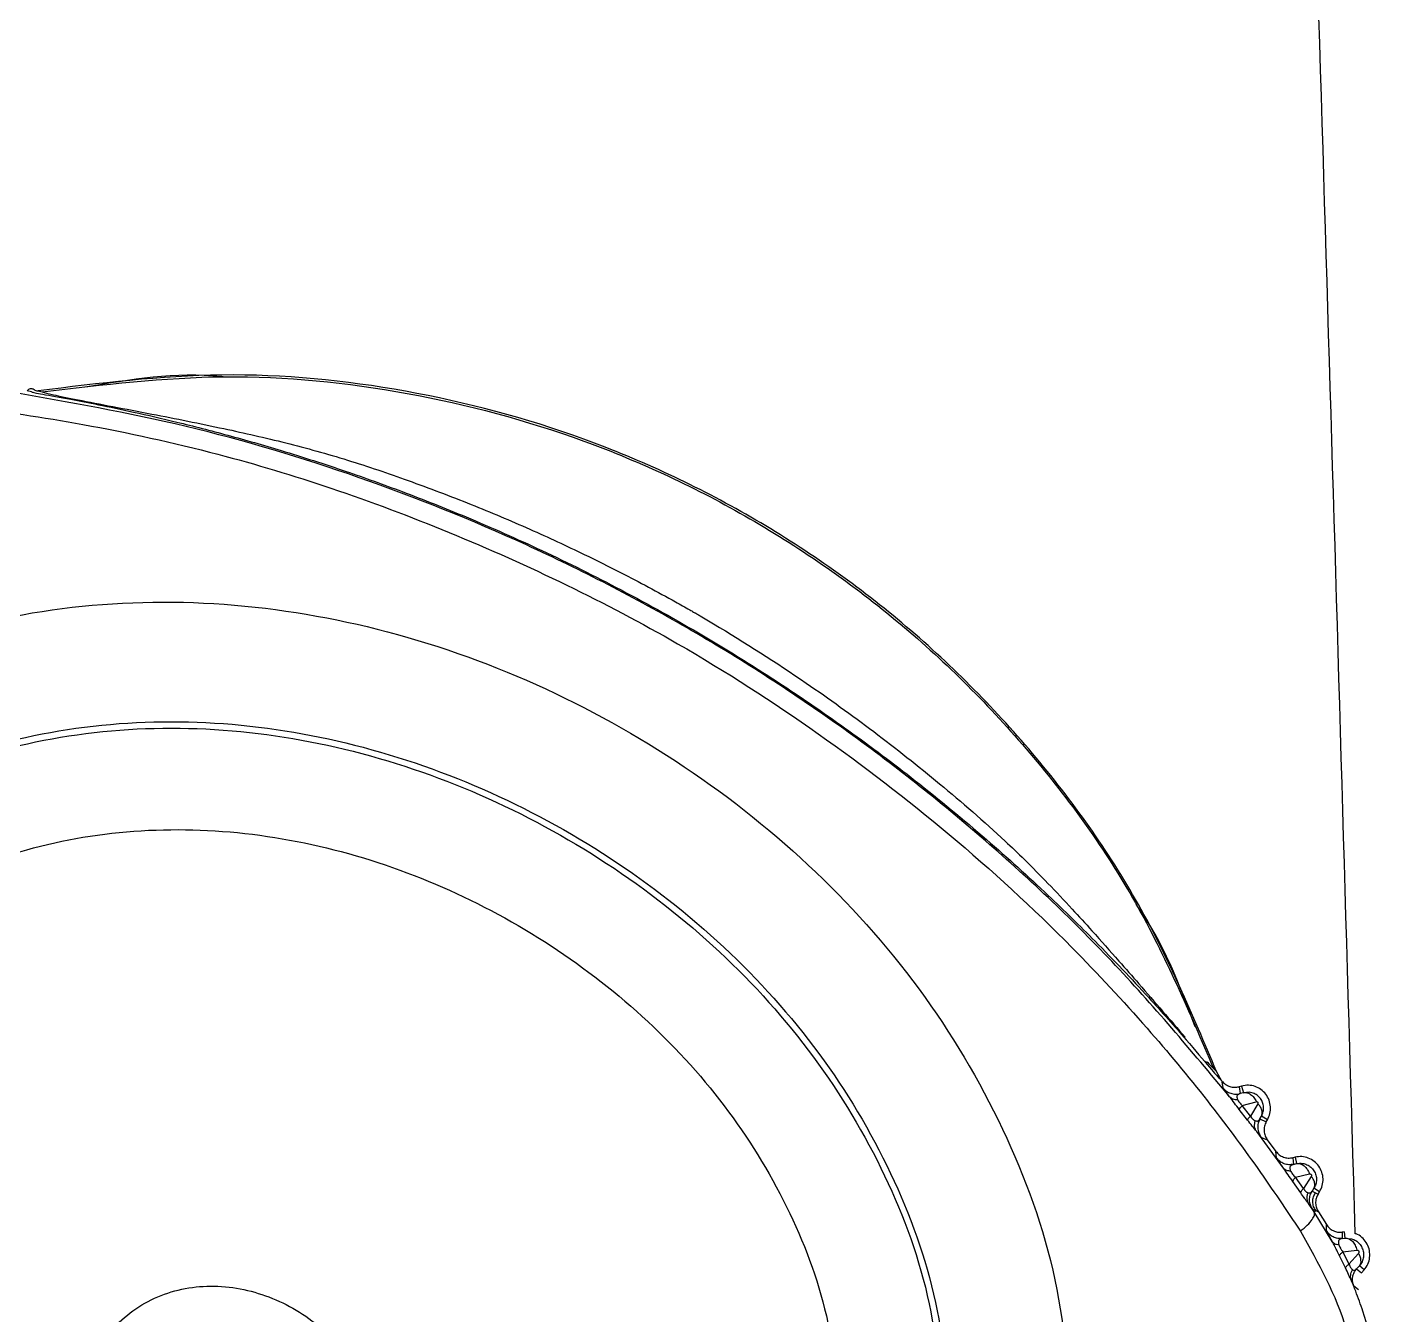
# Model space of a CAD drawing. Extents: x -2 to 78, y -19 to 124.
# Drawn here: x 72.488 to 74.116, y 53.843 to 55.389 of the extents above; entities that cross this region are included whole.
import ezdxf

# ---------------------------------------------------------------- set-up
doc = ezdxf.new("R2010")
doc.units = 0
doc.header["$MEASUREMENT"] = 0
doc.layers.add('1', color=4, linetype='Continuous')
doc.layers.add('GEOMETRY', color=2, linetype='Continuous', lineweight=25)

# ---------------------------------------------------------------- blocks, each defined once
blk = doc.blocks.new('2026 BEAM 220')
at = {"layer": 'GEOMETRY'}
for p, q in [((74.4738, 54.9508), (74.4686, 54.9522)), ((74.4818, 54.9522), (74.4866, 54.9509)), ((75.8932, 54.1388), (75.8968, 54.1353)), ((75.9033, 54.1239), (75.8968, 54.1353)), ((75.9269, 54.1179), (75.9238, 54.117)), ((75.9238, 54.117), (75.9251, 54.1088)), ((75.9269, 54.1179), (75.9291, 54.1099)), ((75.9291, 54.1099), (75.9251, 54.1088)), ((75.9277, 54.0944), (75.9445, 54.0991)), ((75.936, 54.1105), (75.9291, 54.1099)), ((75.9463, 54.0967), (75.9374, 54.0818)), ((75.9339, 54.0771), (75.9241, 54.0897)), ((75.9374, 54.0818), (75.9277, 54.0944)), ((75.9488, 54.0784), (75.9507, 54.0816)), ((75.9579, 54.0774), (75.9507, 54.0816)), ((75.9488, 54.0784), (75.9565, 54.0751)), ((75.9565, 54.0751), (75.9579, 54.0774)), ((75.9773, 54.0194), (75.945, 54.0632)), ((75.9501, 54.0567), (75.9577, 54.0535)), ((75.9577, 54.0535), (75.968, 54.0395)), ((75.9689, 54.0316), (75.968, 54.0395)), ((75.991, 54.0325), (75.9883, 54.0319)), ((75.9883, 54.0319), (75.9892, 54.0239)), ((75.991, 54.0325), (75.9927, 54.0248)), ((75.9892, 54.0239), (75.9927, 54.0248)), ((75.9979, 53.9896), (75.9884, 54.0032)), ((75.9917, 54.0085), (76.0084, 54.0125)), ((76.0011, 53.995), (75.9917, 54.0085)), ((76.0105, 54.0095), (76.0011, 53.995)), ((76.0137, 53.9952), (76.0115, 53.9918)), ((76.0115, 53.9918), (76.0154, 53.9898)), ((76.0204, 53.991), (76.0137, 53.9952)), ((76.0154, 53.9898), (76.0187, 53.9882)), ((76.0187, 53.9882), (76.0204, 53.991)), ((76.0138, 53.967), (76.0079, 53.9757)), ((76.0119, 53.9703), (76.0158, 53.9684)), ((76.0138, 53.967), (76.0158, 53.9684)), ((76.0358, 53.9314), (76.0138, 53.967)), ((76.0158, 53.9684), (76.019, 53.9669)), ((76.019, 53.9669), (76.0286, 53.9518)), ((76.0286, 53.9444), (76.0286, 53.9518)), ((76.0502, 53.9428), (76.0475, 53.9425)), ((76.0475, 53.9425), (76.0477, 53.9349)), ((76.0477, 53.9349), (76.051, 53.9353)), ((76.0502, 53.9428), (76.051, 53.9353)), ((76.051, 53.9353), (76.059, 53.9346)), ((76.0486, 53.9189), (76.0652, 53.921)), ((76.0486, 53.9189), (76.0558, 53.9041)), ((76.0672, 53.9171), (76.0558, 53.9041)), ((76.0515, 53.8996), (76.0445, 53.9142)), ((76.0683, 53.9022), (76.0649, 53.8984)), ((76.074, 53.8973), (76.0683, 53.9022)), ((76.0649, 53.8984), (76.0708, 53.8937)), ((76.0708, 53.8937), (76.074, 53.8973)), ((76.0615, 53.8781), (76.0673, 53.8736))]:
    blk.add_line(p, q, dxfattribs=at)
for points, knots in [([(75.9037, 58.6839), (75.9376, 57.78), (75.9969, 56.1992), (76.0431, 54.618), (76.0629, 53.9409)], [0, 0, 0, 0, 0.571801, 1, 1, 1, 1]), ([(74.7039, 54.9689), (74.7031, 54.9689), (74.648, 54.9749), (74.5926, 54.9657), (74.5379, 54.9565)], [0, 0, 0, 0, 0.013374, 1, 1, 1, 1]), ([(74.2654, 54.9434), (74.3075, 54.9404), (74.3974, 54.9339), (74.5426, 54.9123), (74.6903, 54.88), (74.837, 54.8359), (74.9769, 54.7832), (75.116, 54.7211), (75.2654, 54.6426), (75.4195, 54.5431), (75.5782, 54.4216), (75.7087, 54.3016), (75.8101, 54.1926), (75.8841, 54.1037), (75.9452, 54.0217), (75.9807, 53.9689), (75.9976, 53.9437)], [0, 0, 0, 0, 0.061839, 0.131845, 0.211627, 0.279904, 0.352971, 0.427433, 0.499926, 0.596401, 0.691889, 0.788478, 0.852073, 0.906668, 0.955606, 1, 1, 1, 1]), ([(75.9125, 54.1051), (75.8664, 54.1602), (75.774, 54.2705), (75.616, 54.4192), (75.4455, 54.5532), (75.2627, 54.6706), (75.0696, 54.7703), (74.8684, 54.8509), (74.6606, 54.9135), (74.5189, 54.9383), (74.4481, 54.9507)], [0, 0, 0, 0, 0.124613, 0.249568, 0.374705, 0.499995, 0.625284, 0.750423, 0.875382, 1, 1, 1, 1]), ([(74.4686, 54.9522), (74.4692, 54.9528), (74.4703, 54.954), (74.4723, 54.955), (74.4742, 54.955), (74.4768, 54.9541), (74.4791, 54.9521), (74.4813, 54.9522), (74.4818, 54.9522)], [0, 0, 0, 0, 0.185838, 0.329977, 0.436433, 0.555448, 0.901392, 1, 1, 1, 1]), ([(74.4738, 54.9508), (74.475, 54.9505), (74.4772, 54.95), (74.491, 54.9475), (74.5171, 54.9428), (74.5555, 54.9354), (74.5982, 54.9264), (74.6506, 54.9144), (74.71, 54.8991), (74.778, 54.8796), (74.8481, 54.8571), (74.9224, 54.8304), (75.001, 54.7992), (75.0889, 54.7603), (75.1843, 54.7129), (75.2808, 54.6591), (75.3719, 54.6023), (75.4565, 54.5441), (75.5386, 54.4824), (75.6187, 54.4164), (75.6905, 54.3513), (75.7558, 54.2874), (75.8122, 54.2281), (75.859, 54.1752), (75.8852, 54.1443), (75.8967, 54.1308), (75.8986, 54.1287), (75.8995, 54.1277)], [0, 0, 0, 0, 0.012314, 0.025361, 0.055445, 0.078767, 0.105882, 0.137474, 0.173869, 0.211139, 0.256296, 0.295281, 0.34004, 0.393784, 0.451036, 0.512216, 0.572352, 0.624495, 0.678498, 0.738978, 0.793798, 0.83783, 0.892002, 0.935863, 0.971198, 0.986105, 1, 1, 1, 1]), ([(74.4866, 54.9509), (74.4899, 54.9499), (74.4964, 54.9481), (74.5404, 54.9391), (74.6139, 54.9254), (74.7002, 54.9081), (74.7794, 54.8903), (74.8533, 54.8698), (74.9274, 54.8445), (75.0004, 54.8169), (75.0601, 54.7918), (75.1052, 54.7713), (75.1418, 54.754), (75.1892, 54.7304), (75.2313, 54.7079), (75.2601, 54.6917), (75.2678, 54.6873), (75.2701, 54.6859), (75.2708, 54.6855), (75.271, 54.6854), (75.2711, 54.6854), (75.2712, 54.6853), (75.2717, 54.685), (75.2735, 54.684), (75.2807, 54.6798), (75.3254, 54.6534), (75.3959, 54.6083), (75.486, 54.5435), (75.5658, 54.4803), (75.6256, 54.4285), (75.6682, 54.3879), (75.695, 54.3606), (75.722, 54.332), (75.7504, 54.3008), (75.7771, 54.2708), (75.8163, 54.2259), (75.8412, 54.1972), (75.8591, 54.1764)], [0, 0, 0, 0, 0.028877, 0.057745, 0.118767, 0.172501, 0.217902, 0.263516, 0.308579, 0.356093, 0.400878, 0.42224, 0.442911, 0.471766, 0.51502, 0.526441, 0.529599, 0.53054, 0.531055, 0.531057, 0.531076, 0.531125, 0.531308, 0.532017, 0.534802, 0.545842, 0.622945, 0.68124, 0.74029, 0.801795, 0.820804, 0.844622, 0.86973, 0.890888, 0.920309, 0.942563, 1, 1, 1, 1]), ([(73.7237, 53.6975), (73.727, 53.7654), (73.7335, 53.9004), (73.7864, 54.0952), (73.8703, 54.2742), (73.9864, 54.4301), (74.1313, 54.5561), (74.3007, 54.6453), (74.4869, 54.6944), (74.6822, 54.7038), (74.8792, 54.6748), (75.0708, 54.6099), (75.25, 54.5129), (75.41, 54.388), (75.5439, 54.2388), (75.6447, 54.0703), (75.7113, 53.8879), (75.7199, 53.7607), (75.7242, 53.6975)], [0, 0, 0, 0, 0.064638, 0.128652, 0.191528, 0.253029, 0.313363, 0.373321, 0.433986, 0.495948, 0.559248, 0.623536, 0.688243, 0.752741, 0.816423, 0.878848, 0.939909, 1, 1, 1, 1]), ([(73.8643, 53.6975), (73.8671, 53.7557), (73.8726, 53.8714), (73.9178, 54.0384), (73.9895, 54.1918), (74.0888, 54.3254), (74.2127, 54.4334), (74.3578, 54.5097), (74.5173, 54.5516), (74.6845, 54.5595), (74.8533, 54.5345), (75.0174, 54.4787), (75.1711, 54.3956), (75.3082, 54.2885), (75.4231, 54.1609), (75.5095, 54.0166), (75.5667, 53.8605), (75.5741, 53.7516), (75.5778, 53.6975)], [0, 0, 0, 0, 0.064677, 0.128726, 0.191618, 0.253103, 0.313385, 0.373279, 0.433903, 0.49586, 0.559185, 0.62351, 0.688256, 0.752792, 0.816505, 0.878937, 0.939969, 1, 1, 1, 1]), ([(73.8719, 53.6975), (73.8747, 53.7552), (73.8801, 53.8699), (73.9249, 54.0354), (73.9959, 54.1874), (74.0943, 54.3198), (74.2171, 54.4268), (74.3609, 54.5024), (74.5189, 54.5439), (74.6846, 54.5517), (74.8518, 54.5269), (75.0145, 54.4717), (75.1668, 54.3892), (75.3028, 54.2831), (75.4166, 54.1566), (75.5023, 54.0137), (75.559, 53.859), (75.5663, 53.7511), (75.57, 53.6975)], [0, 0, 0, 0, 0.06468, 0.128735, 0.191634, 0.253118, 0.313391, 0.373269, 0.433886, 0.495846, 0.559178, 0.623509, 0.688256, 0.752797, 0.816517, 0.878954, 0.939983, 1, 1, 1, 1]), ([(73.9912, 53.6975), (73.9936, 53.747), (73.9983, 53.8454), (74.0365, 53.9872), (74.0971, 54.1176), (74.1812, 54.231), (74.2862, 54.3227), (74.4093, 54.3875), (74.5446, 54.4228), (74.6865, 54.4292), (74.8297, 54.4078), (74.9691, 54.3603), (75.0998, 54.2896), (75.2164, 54.1987), (75.3141, 54.0904), (75.3877, 53.9682), (75.4364, 53.8358), (75.4427, 53.7434), (75.4459, 53.6975)], [0, 0, 0, 0, 0.064705, 0.128813, 0.191763, 0.253244, 0.313432, 0.373191, 0.433751, 0.495731, 0.55912, 0.623495, 0.688261, 0.752837, 0.816615, 0.87909, 0.940089, 1, 1, 1, 1]), ([(75.871, 54.189), (75.852, 54.2399), (75.8327, 54.2914), (75.8006, 54.3353), (75.8002, 54.3359)], [0, 0, 0, 0, 0.986244, 1, 1, 1, 1]), ([(75.8848, 54.1475), (75.8867, 54.1454), (75.8911, 54.1408), (75.8924, 54.1395), (75.8932, 54.1388)], [0, 0, 0, 0, 0.437427, 1, 1, 1, 1]), ([(75.9033, 54.1239), (75.9031, 54.124), (75.9027, 54.1245), (75.9014, 54.1258), (75.9003, 54.1269), (75.8995, 54.1277)], [0, 0, 0, 0, 0.126088, 0.346337, 1, 1, 1, 1]), ([(75.9033, 54.1239), (75.9046, 54.1224), (75.9073, 54.1196), (75.9126, 54.1172), (75.9183, 54.1161), (75.922, 54.1167), (75.9238, 54.117)], [0, 0, 0, 0, 0.253694, 0.50986, 0.758384, 1, 1, 1, 1]), ([(75.9047, 54.1155), (75.9045, 54.1168), (75.9042, 54.119), (75.9037, 54.1214), (75.9035, 54.1225), (75.9035, 54.1228)], [0, 0, 0, 0, 0.574495, 0.903193, 1, 1, 1, 1]), ([(75.9125, 54.1051), (75.9114, 54.1066), (75.9091, 54.1095), (75.907, 54.1123), (75.9051, 54.1148), (75.9048, 54.1152), (75.9047, 54.1155)], [0, 0, 0, 0, 0.214681, 0.42923, 0.635769, 1, 1, 1, 1]), ([(75.9047, 54.1155), (75.9059, 54.1141), (75.9086, 54.1114), (75.9138, 54.1089), (75.9195, 54.1078), (75.9233, 54.1084), (75.9251, 54.1088)], [0, 0, 0, 0, 0.244703, 0.499999, 0.755296, 1, 1, 1, 1]), ([(75.9241, 54.0897), (75.9221, 54.0923), (75.9181, 54.0977), (75.9144, 54.1026), (75.9125, 54.1051)], [0, 0, 0, 0, 0.482562, 1, 1, 1, 1]), ([(75.9125, 54.1051), (75.9131, 54.1046), (75.9141, 54.1035), (75.9164, 54.1024), (75.9189, 54.1018), (75.9209, 54.1018), (75.9219, 54.1018)], [0, 0, 0, 0, 0.24783, 0.499997, 0.752166, 1, 1, 1, 1]), ([(75.9251, 54.1088), (75.9238, 54.1082), (75.9219, 54.1073), (75.9209, 54.1048), (75.9216, 54.1028), (75.9219, 54.1018)], [0, 0, 0, 0, 0.545639, 0.787383, 1, 1, 1, 1]), ([(75.9219, 54.1018), (75.9222, 54.1012), (75.9227, 54.1001), (75.9241, 54.0981), (75.9258, 54.0961), (75.927, 54.095), (75.9277, 54.0944)], [0, 0, 0, 0, 0.257339, 0.499758, 0.740462, 1, 1, 1, 1]), ([(75.9291, 54.1099), (75.9304, 54.11), (75.9333, 54.1103), (75.9378, 54.1082), (75.9418, 54.1044), (75.9436, 54.1008), (75.9445, 54.0991)], [0, 0, 0, 0, 0.242505, 0.499998, 0.757493, 1, 1, 1, 1]), ([(75.9507, 54.0816), (75.9516, 54.0834), (75.9533, 54.087), (75.9535, 54.0929), (75.9523, 54.0982), (75.9499, 54.1027), (75.9464, 54.1063), (75.9419, 54.1093), (75.9381, 54.1101), (75.936, 54.1105)], [0, 0, 0, 0, 0.1578028, 0.3076748, 0.4496518, 0.5837847, 0.7003832, 0.8391371, 1, 1, 1, 1]), ([(75.9445, 54.0991), (75.9446, 54.0991), (75.9449, 54.0992), (75.9454, 54.0991), (75.9458, 54.0989), (75.9461, 54.0986), (75.9463, 54.0983), (75.9464, 54.098), (75.9465, 54.0976), (75.9465, 54.0971), (75.9463, 54.0968), (75.9463, 54.0967)], [0, 0, 0, 0, 0.144352, 0.279388, 0.402711, 0.515838, 0.570705, 0.625679, 0.73952, 0.86387, 1, 1, 1, 1]), ([(75.9507, 54.0816), (75.9512, 54.0827), (75.952, 54.0849), (75.9515, 54.0889), (75.9496, 54.093), (75.9474, 54.0955), (75.9463, 54.0967)], [0, 0, 0, 0, 0.249417, 0.506903, 0.760701, 1, 1, 1, 1]), ([(75.9241, 54.0897), (75.9243, 54.0903), (75.9247, 54.0913), (75.9267, 54.0934), (75.9277, 54.0944)], [0, 0, 0, 0, 0.500028, 1, 1, 1, 1]), ([(75.9339, 54.0771), (75.9341, 54.0776), (75.9345, 54.0787), (75.9365, 54.0808), (75.9374, 54.0818)], [0, 0, 0, 0, 0.503531, 1, 1, 1, 1]), ([(75.9374, 54.0818), (75.9379, 54.0811), (75.9388, 54.0797), (75.9399, 54.0786), (75.9405, 54.0781), (75.941, 54.0776), (75.9421, 54.0769), (75.9428, 54.0765), (75.9433, 54.0763)], [0, 0, 0, 0, 0.234932, 0.470474, 0.479101, 0.543376, 0.724936, 1, 1, 1, 1]), ([(75.945, 54.0632), (75.9433, 54.0653), (75.94, 54.0694), (75.9359, 54.0746), (75.9339, 54.0771)], [0, 0, 0, 0, 0.514037, 1, 1, 1, 1]), ([(75.945, 54.0632), (75.9444, 54.0641), (75.9432, 54.066), (75.9424, 54.0693), (75.9424, 54.0728), (75.943, 54.0751), (75.9433, 54.0763)], [0, 0, 0, 0, 0.253984, 0.508959, 0.759308, 1, 1, 1, 1]), ([(75.9433, 54.0763), (75.9439, 54.0761), (75.9451, 54.0757), (75.9471, 54.0762), (75.9481, 54.0775), (75.9488, 54.0784)], [0, 0, 0, 0, 0.226925, 0.4725763, 1, 1, 1, 1]), ([(75.9488, 54.0784), (75.948, 54.0767), (75.9464, 54.0732), (75.946, 54.0674), (75.9471, 54.0616), (75.9491, 54.0583), (75.9501, 54.0567)], [0, 0, 0, 0, 0.2446061, 0.5000031, 0.7553984, 1, 1, 1, 1]), ([(75.9565, 54.0751), (75.9557, 54.0733), (75.954, 54.0698), (75.9537, 54.0639), (75.9548, 54.0582), (75.9568, 54.055), (75.9577, 54.0535)], [0, 0, 0, 0, 0.253674, 0.509842, 0.758373, 1, 1, 1, 1]), ([(75.945, 54.0632), (75.9464, 54.0614), (75.9494, 54.0575), (75.9499, 54.057), (75.9501, 54.0567)], [0, 0, 0, 0, 0.47667, 1, 1, 1, 1]), ([(75.968, 54.0395), (75.9693, 54.038), (75.9719, 54.0351), (75.9771, 54.0325), (75.9827, 54.0311), (75.9865, 54.0317), (75.9883, 54.0319)], [0, 0, 0, 0, 0.253687, 0.509855, 0.758386, 1, 1, 1, 1]), ([(75.9773, 54.0193), (75.9762, 54.0209), (75.9743, 54.0236), (75.9719, 54.027), (75.9704, 54.0293), (75.9683, 54.0323), (75.9686, 54.0319), (75.9689, 54.0316)], [0, 0, 0, 0, 0.170286, 0.306564, 0.425661, 0.521138, 1, 1, 1, 1]), ([(75.9892, 54.0239), (75.9873, 54.0237), (75.9835, 54.0231), (75.9778, 54.0245), (75.9726, 54.0272), (75.9701, 54.0301), (75.9689, 54.0316)], [0, 0, 0, 0, 0.244606, 0.5, 0.755394, 1, 1, 1, 1]), ([(75.9884, 54.0032), (75.9865, 54.0059), (75.9826, 54.0114), (75.9791, 54.0167), (75.9773, 54.0193)], [0, 0, 0, 0, 0.491811, 1, 1, 1, 1]), ([(75.9773, 54.0193), (75.9783, 54.0184), (75.9803, 54.0165), (75.9839, 54.0163), (75.9856, 54.0162)], [0, 0, 0, 0, 0.499992, 1, 1, 1, 1]), ([(75.9892, 54.0239), (75.9877, 54.0233), (75.9855, 54.0225), (75.9847, 54.0198), (75.9849, 54.018), (75.9854, 54.0168), (75.9856, 54.0162)], [0, 0, 0, 0, 0.552703, 0.791975, 0.900446, 1, 1, 1, 1]), ([(75.9856, 54.0162), (75.986, 54.0156), (75.9865, 54.0144), (75.9879, 54.0122), (75.9897, 54.0102), (75.991, 54.009), (75.9917, 54.0085)], [0, 0, 0, 0, 0.250232, 0.488546, 0.732809, 1, 1, 1, 1]), ([(75.9927, 54.0248), (75.9953, 54.0251), (75.9996, 54.0256), (76.0056, 54.0236), (76.0102, 54.0206), (76.014, 54.0163), (76.0163, 54.011), (76.017, 54.0054), (76.0162, 53.9999), (76.0145, 53.9968), (76.0137, 53.9952)], [0, 0, 0, 0, 0.166512, 0.279986, 0.401109, 0.523295, 0.648233, 0.769287, 0.886519, 1, 1, 1, 1]), ([(75.9927, 54.0248), (75.9942, 54.0249), (75.9973, 54.0251), (76.0019, 54.0226), (76.006, 54.0182), (76.0076, 54.0143), (76.0084, 54.0125)], [0, 0, 0, 0, 0.2417864, 0.4999984, 0.7582113, 1, 1, 1, 1]), ([(75.9884, 54.0032), (75.9885, 54.0038), (75.9887, 54.0051), (75.9907, 54.0073), (75.9917, 54.0085)], [0, 0, 0, 0, 0.500084, 1, 1, 1, 1]), ([(76.0084, 54.0125), (76.0086, 54.0125), (76.0089, 54.0125), (76.0095, 54.0124), (76.01, 54.0122), (76.0103, 54.0118), (76.0106, 54.0114), (76.0107, 54.0112), (76.0107, 54.0109), (76.0108, 54.0105), (76.0107, 54.01), (76.0106, 54.0097), (76.0105, 54.0095)], [0, 0, 0, 0, 0.146361, 0.284808, 0.41183, 0.527282, 0.582294, 0.636648, 0.691473, 0.747865, 0.867827, 1, 1, 1, 1]), ([(76.0137, 53.9952), (76.0142, 53.9962), (76.0151, 53.9983), (76.0147, 54.0021), (76.0132, 54.0059), (76.0114, 54.0083), (76.0105, 54.0095)], [0, 0, 0, 0, 0.253348, 0.511302, 0.763261, 1, 1, 1, 1]), ([(75.9979, 53.9896), (75.998, 53.9902), (75.9982, 53.9915), (76.0001, 53.9938), (76.0011, 53.995)], [0, 0, 0, 0, 0.503787, 1, 1, 1, 1]), ([(76.0079, 53.9757), (76.0073, 53.9765), (76.0065, 53.9777), (76.0053, 53.9792), (76.0044, 53.9804), (76.0035, 53.9816), (76.0028, 53.9826), (76.0023, 53.9833), (76.0022, 53.9835), (76.0007, 53.9855), (75.9993, 53.9875), (75.9979, 53.9896)], [0, 0, 0, 0, 0.231824, 0.347975, 0.412634, 0.510386, 0.592483, 0.62052, 0.629028, 0.633847, 1, 1, 1, 1]), ([(76.0011, 53.995), (76.0016, 53.9943), (76.0024, 53.9928), (76.0034, 53.9919), (76.004, 53.9913), (76.0045, 53.9909), (76.0055, 53.9902), (76.0062, 53.9899), (76.0066, 53.9898)], [0, 0, 0, 0, 0.230071, 0.465781, 0.473254, 0.536381, 0.722499, 1, 1, 1, 1]), ([(76.0079, 53.9757), (76.0073, 53.9767), (76.0062, 53.9788), (76.0055, 53.9824), (76.0055, 53.9861), (76.0063, 53.9886), (76.0066, 53.9898)], [0, 0, 0, 0, 0.253309, 0.508277, 0.758963, 1, 1, 1, 1]), ([(76.0066, 53.9898), (76.0076, 53.9896), (76.0096, 53.9894), (76.0109, 53.991), (76.0115, 53.9918)], [0, 0, 0, 0, 0.475408, 1, 1, 1, 1]), ([(76.0119, 53.9703), (76.0109, 53.9719), (76.0091, 53.9752), (76.0082, 53.981), (76.0089, 53.9868), (76.0106, 53.9901), (76.0115, 53.9918)], [0, 0, 0, 0, 0.244705, 0.5, 0.755295, 1, 1, 1, 1]), ([(76.0158, 53.9684), (76.0149, 53.97), (76.013, 53.9733), (76.0122, 53.9791), (76.0128, 53.9848), (76.0146, 53.9882), (76.0154, 53.9898)], [0, 0, 0, 0, 0.244721, 0.5, 0.7552791, 1, 1, 1, 1]), ([(76.0187, 53.9882), (76.0178, 53.9865), (76.016, 53.9831), (76.0155, 53.9773), (76.0163, 53.9717), (76.0181, 53.9685), (76.019, 53.9669)], [0, 0, 0, 0, 0.253715, 0.509834, 0.758299, 1, 1, 1, 1]), ([(75.9976, 53.9437), (76.0005, 53.9462), (76.0064, 53.9511), (76.012, 53.9578), (76.0149, 53.9634), (76.0142, 53.9658), (76.0138, 53.967)], [0, 0, 0, 0, 0.246206, 0.5, 0.753794, 1, 1, 1, 1]), ([(76.0079, 53.9757), (76.009, 53.9741), (76.0113, 53.9709), (76.0117, 53.9705), (76.0119, 53.9703)], [0, 0, 0, 0, 0.474463, 1, 1, 1, 1]), ([(76.0286, 53.9518), (76.0297, 53.9502), (76.032, 53.9472), (76.0368, 53.9442), (76.0421, 53.9423), (76.0457, 53.9424), (76.0475, 53.9425)], [0, 0, 0, 0, 0.253851, 0.511392, 0.759829, 1, 1, 1, 1]), ([(75.9976, 53.9437), (76.0189, 53.9056), (76.0613, 53.8297), (76.068, 53.7414), (76.0714, 53.6975)], [0, 0, 0, 0, 0.502771, 1, 1, 1, 1]), ([(76.0358, 53.9314), (76.0348, 53.9331), (76.0328, 53.9368), (76.0308, 53.9404), (76.029, 53.9436), (76.0288, 53.9441), (76.0286, 53.9444)], [0, 0, 0, 0, 0.196927, 0.428845, 0.640915, 1, 1, 1, 1]), ([(76.0477, 53.9349), (76.0459, 53.9348), (76.0421, 53.9347), (76.0367, 53.9366), (76.0319, 53.9398), (76.0297, 53.9429), (76.0286, 53.9444)], [0, 0, 0, 0, 0.244829, 0.5, 0.755171, 1, 1, 1, 1]), ([(76.0477, 53.9349), (76.0462, 53.9345), (76.044, 53.9339), (76.043, 53.9313), (76.043, 53.9293), (76.0434, 53.9281), (76.0436, 53.9275)], [0, 0, 0, 0, 0.550242, 0.790407, 0.899376, 1, 1, 1, 1]), ([(76.051, 53.9353), (76.0525, 53.9352), (76.0556, 53.9351), (76.06, 53.932), (76.0635, 53.9271), (76.0646, 53.923), (76.0652, 53.921)], [0, 0, 0, 0, 0.241629, 0.499998, 0.758369, 1, 1, 1, 1]), ([(76.059, 53.9346), (76.0606, 53.934), (76.0641, 53.9326), (76.0684, 53.9289), (76.0717, 53.924), (76.0734, 53.9184), (76.0734, 53.9126), (76.0718, 53.9069), (76.0695, 53.9038), (76.0683, 53.9022)], [0, 0, 0, 0, 0.134604, 0.278855, 0.421484, 0.566352, 0.710982, 0.855493, 1, 1, 1, 1]), ([(76.074, 53.8973), (76.0756, 53.8995), (76.0789, 53.904), (76.081, 53.9121), (76.0807, 53.9205), (76.078, 53.9284), (76.073, 53.935), (76.0678, 53.9394), (76.064, 53.9405), (76.0629, 53.9409)], [0, 0, 0, 0, 0.15564, 0.31128, 0.466921, 0.622561, 0.778201, 0.933841, 1, 1, 1, 1]), ([(76.0445, 53.9142), (76.0434, 53.9164), (76.0418, 53.9194), (76.04, 53.923), (76.0391, 53.9248), (76.0379, 53.9273), (76.0367, 53.9296), (76.0358, 53.9314)], [0, 0, 0, 0, 0.365188, 0.518891, 0.578296, 0.663382, 1, 1, 1, 1]), ([(76.0358, 53.9314), (76.0366, 53.9303), (76.0383, 53.9283), (76.0418, 53.9278), (76.0436, 53.9275)], [0, 0, 0, 0, 0.500002, 1, 1, 1, 1]), ([(76.0436, 53.9275), (76.0438, 53.9268), (76.0443, 53.9255), (76.0452, 53.9238), (76.0461, 53.9223), (76.0471, 53.9207), (76.048, 53.9196), (76.0486, 53.9189)], [0, 0, 0, 0, 0.249668, 0.489212, 0.570056, 0.735204, 1, 1, 1, 1]), ([(76.0445, 53.9142), (76.0447, 53.9148), (76.0451, 53.916), (76.0474, 53.918), (76.0486, 53.9189)], [0, 0, 0, 0, 0.499963, 1, 1, 1, 1]), ([(76.0652, 53.921), (76.0654, 53.921), (76.0658, 53.921), (76.0665, 53.9208), (76.0671, 53.9204), (76.0675, 53.9199), (76.0677, 53.9194), (76.0678, 53.9191), (76.0678, 53.9187), (76.0678, 53.9182), (76.0676, 53.9176), (76.0673, 53.9173), (76.0672, 53.9171)], [0, 0, 0, 0, 0.144988, 0.282396, 0.408827, 0.524229, 0.57945, 0.634159, 0.689453, 0.746382, 0.867343, 1, 1, 1, 1]), ([(76.0683, 53.9022), (76.0689, 53.9032), (76.0702, 53.9051), (76.0704, 53.9089), (76.0695, 53.9131), (76.0679, 53.9158), (76.0672, 53.9171)], [0, 0, 0, 0, 0.253258, 0.511382, 0.763459, 1, 1, 1, 1]), ([(76.0515, 53.8996), (76.0518, 53.9002), (76.0522, 53.9013), (76.0546, 53.9032), (76.0558, 53.9041)], [0, 0, 0, 0, 0.5027443, 1, 1, 1, 1]), ([(76.0558, 53.9041), (76.0561, 53.9033), (76.0567, 53.9017), (76.0578, 53.8998), (76.0589, 53.8984), (76.0596, 53.8978), (76.06, 53.8975)], [0, 0, 0, 0, 0.238232, 0.475752, 0.728082, 1, 1, 1, 1]), ([(76.0587, 53.8843), (76.0576, 53.8866), (76.0556, 53.891), (76.0528, 53.8969), (76.0515, 53.8996)], [0, 0, 0, 0, 0.532766, 1, 1, 1, 1]), ([(76.0587, 53.8843), (76.0584, 53.8854), (76.0577, 53.8875), (76.0577, 53.8909), (76.0584, 53.8943), (76.0594, 53.8964), (76.06, 53.8975)], [0, 0, 0, 0, 0.25295, 0.507443, 0.758099, 1, 1, 1, 1]), ([(76.0615, 53.8781), (76.061, 53.8798), (76.0599, 53.8832), (76.0601, 53.8888), (76.0617, 53.8941), (76.0638, 53.897), (76.0649, 53.8984)], [0, 0, 0, 0, 0.245213, 0.5, 0.754787, 1, 1, 1, 1]), ([(76.06, 53.8975), (76.0609, 53.8971), (76.0628, 53.8964), (76.0642, 53.8977), (76.0649, 53.8984)], [0, 0, 0, 0, 0.471518, 1, 1, 1, 1]), ([(74.5242, 53.6975), (74.5265, 53.7217), (74.5311, 53.7694), (74.5634, 53.8213), (74.5984, 53.8516), (74.6291, 53.8678), (74.6627, 53.8768), (74.7099, 53.8794), (74.7693, 53.865), (74.8304, 53.8252), (74.8664, 53.7763), (74.8822, 53.732), (74.8837, 53.709), (74.8844, 53.6975)], [0, 0, 0, 0, 0.128017, 0.252091, 0.31294, 0.373505, 0.434608, 0.496754, 0.623734, 0.752314, 0.877921, 0.939336, 1, 1, 1, 1]), ([(76.0965, 53.6975), (76.0946, 53.7308), (76.0916, 53.7819), (76.0757, 53.8391), (76.0654, 53.868), (76.0604, 53.8801), (76.0587, 53.8843)], [0, 0, 0, 0, 0.517597, 0.793803, 0.927909, 1, 1, 1, 1]), ([(76.0587, 53.8843), (76.0595, 53.8826), (76.0611, 53.8788), (76.0613, 53.8784), (76.0615, 53.8781)], [0, 0, 0, 0, 0.464953, 1, 1, 1, 1])]:
    blk.add_open_spline(points, degree=3, knots=knots, dxfattribs=at)
for points in [[(75.8968, 54.1353), (75.8679, 54.2034), (75.8101, 54.3397), (75.6802, 54.5211), (75.5232, 54.6786), (75.3408, 54.8061), (75.1391, 54.9004), (74.9242, 54.9575), (74.7022, 54.9793), (74.5553, 54.9612), (74.4818, 54.9522)], [(74.4866, 54.9509), (74.5596, 54.9596), (74.7056, 54.9771), (74.9261, 54.9549), (75.1394, 54.8979), (75.3396, 54.8042), (75.5209, 54.6776), (75.677, 54.5214), (75.8064, 54.3415), (75.8643, 54.2063), (75.8932, 54.1388)], [(75.9579, 54.0774), (75.959, 54.0799), (75.9614, 54.0848), (75.9619, 54.0931), (75.9602, 54.1011), (75.9562, 54.1082), (75.9504, 54.114), (75.9431, 54.1177), (75.935, 54.1193), (75.9296, 54.1184), (75.9269, 54.1179)], [(76.0204, 53.991), (76.0217, 53.9934), (76.0242, 53.9982), (76.025, 54.0065), (76.0236, 54.0145), (76.0199, 54.0218), (76.0142, 54.0278), (76.0071, 54.0318), (75.999, 54.0337), (75.9937, 54.0329), (75.991, 54.0325)]]:
    blk.add_open_spline(points, degree=3, dxfattribs=at)

msp = doc.modelspace()

# ---------------------------------------------------------------- block references
at = {"layer": '1'}
msp.add_blockref('2026 BEAM 220', (-1.9801, 0), dxfattribs=at)

doc.saveas('drawing.dxf')
